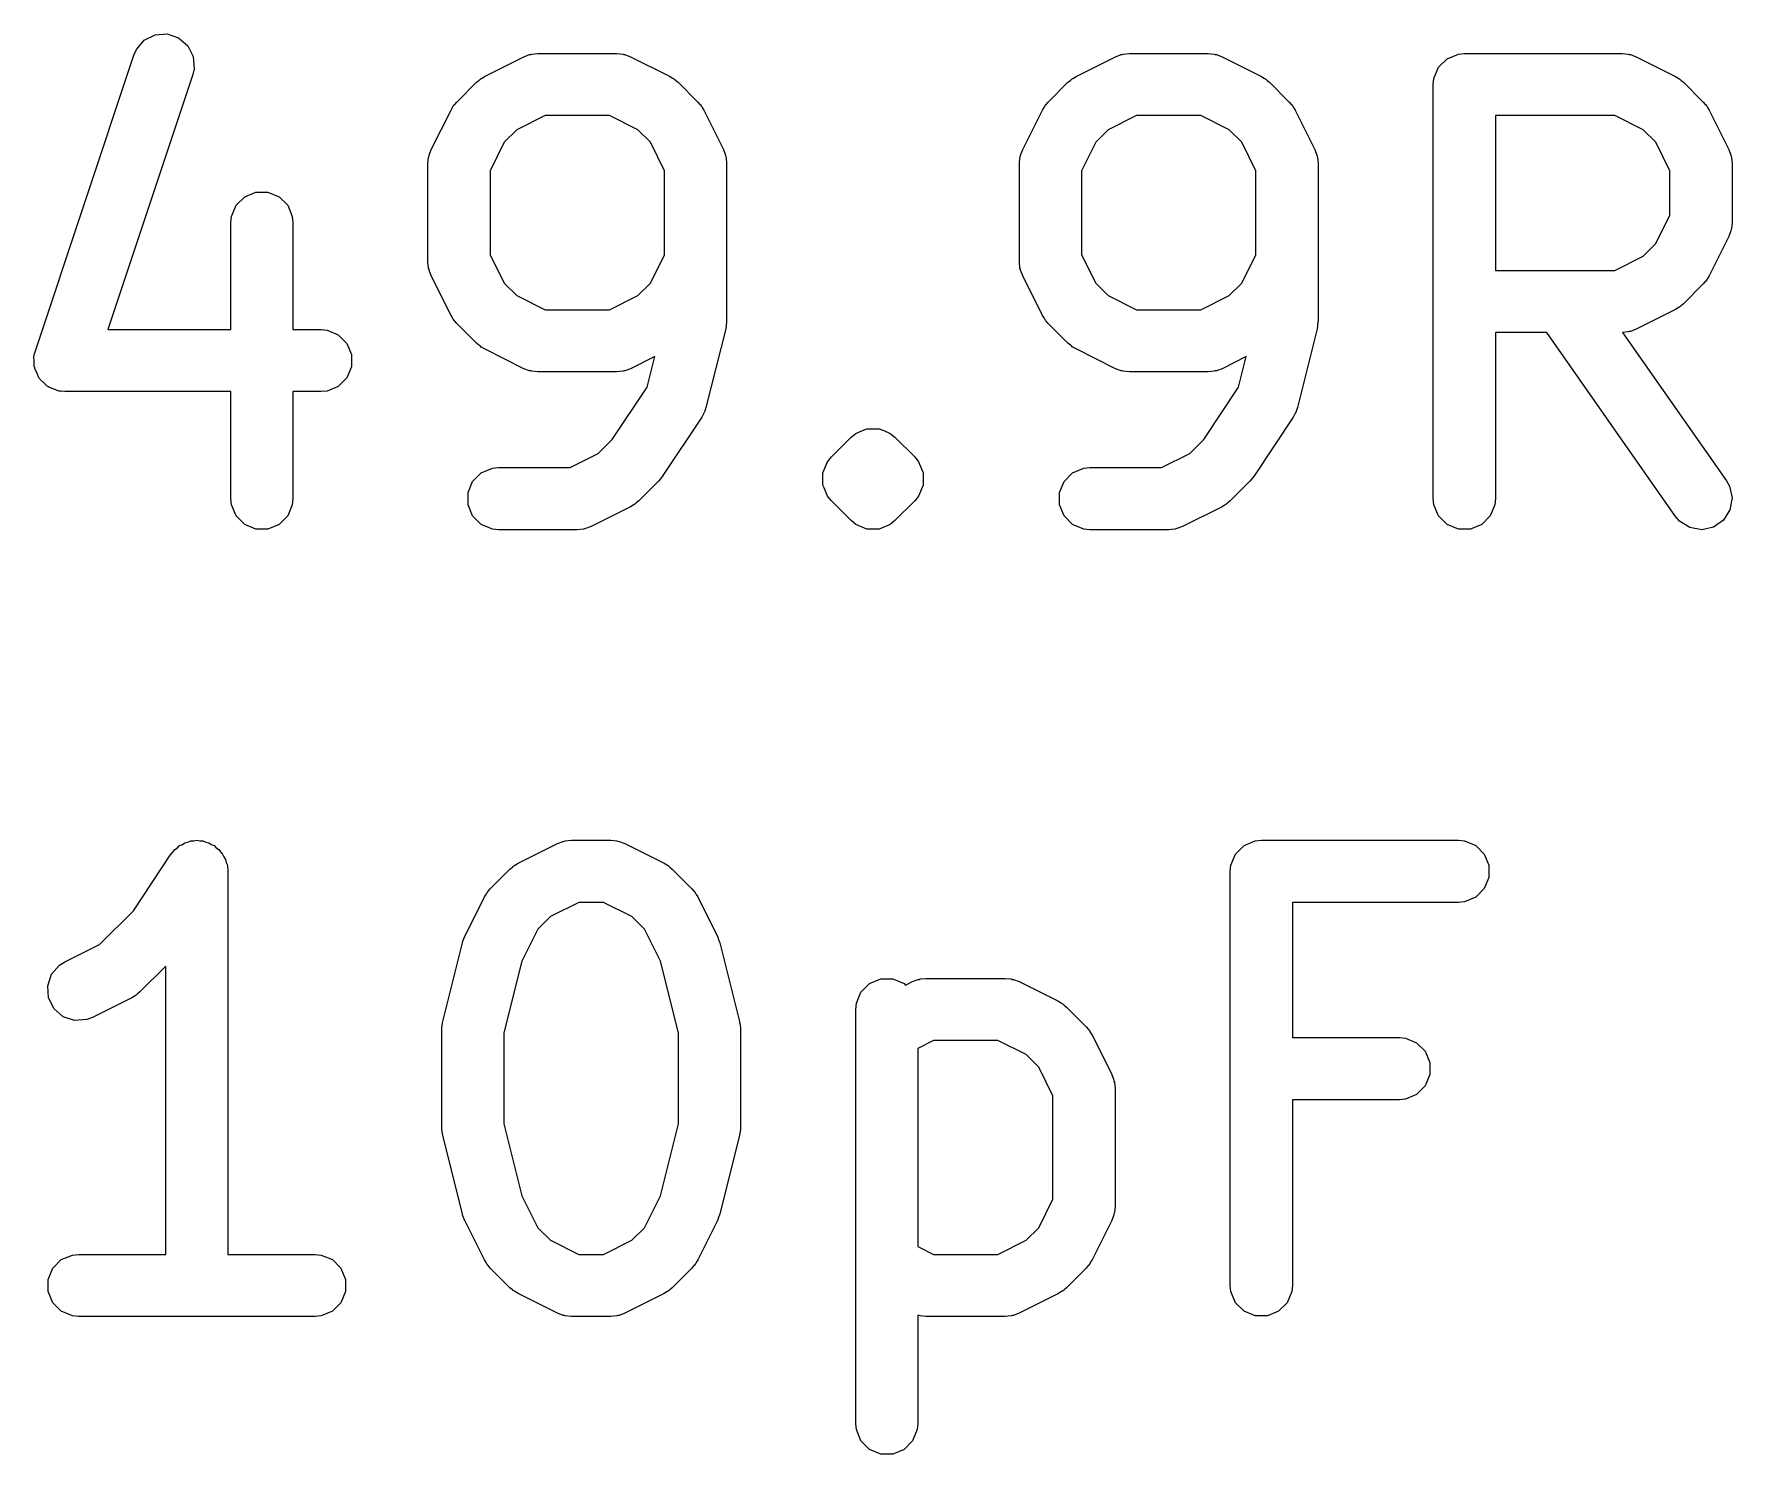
# Model space of a CAD drawing. Extents: x 1.56 to 6.49, y -4.6 to -1.37.
# Drawn here: x 2.7067 to 2.8682, y -3.0851 to -2.9501 of the extents above; entities that cross this region are included whole.
import ezdxf

# ---------------------------------------------------------------- set-up
doc = ezdxf.new("R2010")
doc.units = 0
doc.header["$MEASUREMENT"] = 0
doc.layers.add('BLACK', color=7, linetype='CONTINUOUS')

msp = doc.modelspace()

# ---------------------------------------------------------------- linework, layer by layer
at = {"layer": 'BLACK', "linetype": 'CONTINUOUS'}
for p, q in [((2.71716, -2.95071), (2.71819, -2.95019)), ((2.71819, -2.95019), (2.71934, -2.95011)), ((2.71934, -2.95011), (2.72043, -2.95047)), ((2.71617, -2.95211), (2.71641, -2.95158)), ((2.71641, -2.95158), (2.71716, -2.95071)), ((2.72043, -2.95047), (2.72131, -2.95123)), ((2.72131, -2.95123), (2.72182, -2.95226)), ((2.75402, -2.95202), (2.75459, -2.95196)), ((2.75459, -2.95196), (2.76209, -2.95196)), ((2.76209, -2.95196), (2.76267, -2.95202)), ((2.81026, -2.95202), (2.81084, -2.95196)), ((2.81084, -2.95196), (2.81834, -2.95196)), ((2.81834, -2.95196), (2.81891, -2.95202)), ((2.84213, -2.95202), (2.84271, -2.95196)), ((2.84271, -2.95196), (2.85771, -2.95196)), ((2.85771, -2.95196), (2.85828, -2.95202)), ((2.7068, -2.98023), (2.71617, -2.95211)), ((2.7219, -2.95341), (2.72177, -2.95397)), ((2.72182, -2.95226), (2.7219, -2.95341)), ((2.74952, -2.95415), (2.75327, -2.95227)), ((2.75327, -2.95227), (2.75381, -2.95207)), ((2.75381, -2.95207), (2.75392, -2.95206)), ((2.75392, -2.95206), (2.75402, -2.95202)), ((2.76267, -2.95202), (2.76277, -2.95206)), ((2.76277, -2.95206), (2.76287, -2.95207)), ((2.76287, -2.95207), (2.76341, -2.95227)), ((2.76341, -2.95227), (2.76716, -2.95415)), ((2.80577, -2.95415), (2.80952, -2.95227)), ((2.80952, -2.95227), (2.81006, -2.95207)), ((2.81006, -2.95207), (2.81016, -2.95206)), ((2.81016, -2.95206), (2.81026, -2.95202)), ((2.81891, -2.95202), (2.81901, -2.95206)), ((2.81901, -2.95206), (2.81912, -2.95207)), ((2.81912, -2.95207), (2.81966, -2.95227)), ((2.81966, -2.95227), (2.82341, -2.95415)), ((2.83981, -2.95434), (2.84025, -2.95327)), ((2.84025, -2.95327), (2.84107, -2.95246)), ((2.84107, -2.95246), (2.84213, -2.95202)), ((2.85828, -2.95202), (2.85838, -2.95206)), ((2.85838, -2.95206), (2.85849, -2.95207)), ((2.85849, -2.95207), (2.85903, -2.95227)), ((2.85903, -2.95227), (2.86278, -2.95415)), ((2.72177, -2.95397), (2.7137, -2.97821)), ((2.74688, -2.95658), (2.74876, -2.9547)), ((2.74876, -2.9547), (2.74898, -2.95452)), ((2.74898, -2.95452), (2.74903, -2.95446)), ((2.74903, -2.95446), (2.74912, -2.9544)), ((2.74912, -2.9544), (2.7492, -2.95433)), ((2.7492, -2.95433), (2.74928, -2.9543)), ((2.74928, -2.9543), (2.74952, -2.95415)), ((2.76716, -2.95415), (2.76741, -2.9543)), ((2.76741, -2.9543), (2.76748, -2.95433)), ((2.76748, -2.95433), (2.76756, -2.9544)), ((2.76756, -2.9544), (2.76765, -2.95446)), ((2.76765, -2.95446), (2.7677, -2.95452)), ((2.7677, -2.95452), (2.76793, -2.9547)), ((2.76793, -2.9547), (2.7698, -2.95658)), ((2.80312, -2.95658), (2.805, -2.9547)), ((2.805, -2.9547), (2.80523, -2.95452)), ((2.80523, -2.95452), (2.80528, -2.95446)), ((2.80528, -2.95446), (2.80537, -2.9544)), ((2.80537, -2.9544), (2.80545, -2.95433)), ((2.80545, -2.95433), (2.80552, -2.9543)), ((2.80552, -2.9543), (2.80577, -2.95415)), ((2.82341, -2.95415), (2.82365, -2.9543)), ((2.82365, -2.9543), (2.82373, -2.95433)), ((2.82373, -2.95433), (2.82381, -2.9544)), ((2.82381, -2.9544), (2.8239, -2.95446)), ((2.8239, -2.95446), (2.82395, -2.95452)), ((2.82395, -2.95452), (2.82417, -2.9547)), ((2.82417, -2.9547), (2.82605, -2.95658)), ((2.83975, -2.95491), (2.83981, -2.95434)), ((2.83975, -2.99428), (2.83975, -2.95491)), ((2.86278, -2.95415), (2.86302, -2.9543)), ((2.86302, -2.9543), (2.8631, -2.95433)), ((2.8631, -2.95433), (2.86318, -2.9544)), ((2.86318, -2.9544), (2.86327, -2.95446)), ((2.86327, -2.95446), (2.86332, -2.95452)), ((2.86332, -2.95452), (2.86354, -2.9547)), ((2.86354, -2.9547), (2.86542, -2.95658)), ((2.74664, -2.95685), (2.7467, -2.9568)), ((2.7467, -2.9568), (2.74688, -2.95658)), ((2.7698, -2.95658), (2.76999, -2.9568)), ((2.76999, -2.9568), (2.77005, -2.95685)), ((2.80288, -2.95685), (2.80294, -2.9568)), ((2.80294, -2.9568), (2.80312, -2.95658)), ((2.82605, -2.95658), (2.82623, -2.9568)), ((2.82623, -2.9568), (2.82629, -2.95685)), ((2.86542, -2.95658), (2.8656, -2.9568)), ((2.8656, -2.9568), (2.86566, -2.95685)), ((2.74445, -2.96109), (2.74633, -2.95734)), ((2.74633, -2.95734), (2.74648, -2.9571)), ((2.74648, -2.9571), (2.74651, -2.95702)), ((2.74651, -2.95702), (2.74658, -2.95694)), ((2.74658, -2.95694), (2.74664, -2.95685)), ((2.75529, -2.95787), (2.75259, -2.95922)), ((2.7614, -2.95787), (2.75529, -2.95787)), ((2.76409, -2.95922), (2.7614, -2.95787)), ((2.77005, -2.95685), (2.77011, -2.95694)), ((2.77011, -2.95694), (2.77017, -2.95702)), ((2.77017, -2.95702), (2.7702, -2.9571)), ((2.7702, -2.9571), (2.77036, -2.95734)), ((2.77036, -2.95734), (2.77223, -2.96109)), ((2.8007, -2.96109), (2.80257, -2.95734)), ((2.80257, -2.95734), (2.80273, -2.9571)), ((2.80273, -2.9571), (2.80276, -2.95702)), ((2.80276, -2.95702), (2.80282, -2.95694)), ((2.80282, -2.95694), (2.80288, -2.95685)), ((2.81153, -2.95787), (2.80884, -2.95922)), ((2.81764, -2.95787), (2.81153, -2.95787)), ((2.82034, -2.95922), (2.81764, -2.95787)), ((2.82629, -2.95685), (2.82635, -2.95694)), ((2.82635, -2.95694), (2.82641, -2.95702)), ((2.82641, -2.95702), (2.82644, -2.9571)), ((2.82644, -2.9571), (2.8266, -2.95734)), ((2.8266, -2.95734), (2.82848, -2.96109)), ((2.85701, -2.95787), (2.84566, -2.95787)), ((2.84566, -2.95787), (2.84566, -2.97258)), ((2.85971, -2.95922), (2.85701, -2.95787)), ((2.86566, -2.95685), (2.86572, -2.95694)), ((2.86572, -2.95694), (2.86578, -2.95702)), ((2.86578, -2.95702), (2.86581, -2.9571)), ((2.86581, -2.9571), (2.86597, -2.95734)), ((2.86597, -2.95734), (2.86785, -2.96109)), ((2.75259, -2.95922), (2.7514, -2.96041)), ((2.76529, -2.96041), (2.76409, -2.95922)), ((2.80884, -2.95922), (2.80764, -2.96041)), ((2.82153, -2.96041), (2.82034, -2.95922)), ((2.8609, -2.96041), (2.85971, -2.95922)), ((2.74424, -2.96174), (2.74425, -2.96163)), ((2.74425, -2.96163), (2.74445, -2.96109)), ((2.7514, -2.96041), (2.75005, -2.96311)), ((2.76664, -2.96311), (2.76529, -2.96041)), ((2.77223, -2.96109), (2.77244, -2.96163)), ((2.77244, -2.96163), (2.77245, -2.96174)), ((2.80048, -2.96174), (2.80049, -2.96163)), ((2.80049, -2.96163), (2.8007, -2.96109)), ((2.80764, -2.96041), (2.80629, -2.96311)), ((2.82288, -2.96311), (2.82153, -2.96041)), ((2.82848, -2.96109), (2.82868, -2.96163)), ((2.82868, -2.96163), (2.82869, -2.96174)), ((2.86225, -2.96311), (2.8609, -2.96041)), ((2.86785, -2.96109), (2.86805, -2.96163)), ((2.86805, -2.96163), (2.86806, -2.96174)), ((2.74414, -2.96241), (2.7442, -2.96184)), ((2.74414, -2.97179), (2.74414, -2.96241)), ((2.7442, -2.96184), (2.74424, -2.96174)), ((2.75005, -2.96311), (2.75005, -2.97109)), ((2.76664, -2.97109), (2.76664, -2.96311)), ((2.77245, -2.96174), (2.77249, -2.96184)), ((2.77249, -2.96184), (2.77254, -2.96241)), ((2.77254, -2.96241), (2.77254, -2.97741)), ((2.80038, -2.96241), (2.80044, -2.96184)), ((2.80038, -2.97179), (2.80038, -2.96241)), ((2.80044, -2.96184), (2.80048, -2.96174)), ((2.80629, -2.96311), (2.80629, -2.97109)), ((2.82288, -2.97109), (2.82288, -2.96311)), ((2.82869, -2.96174), (2.82873, -2.96184)), ((2.82873, -2.96184), (2.82879, -2.96241)), ((2.82879, -2.96241), (2.82879, -2.97741)), ((2.86225, -2.96734), (2.86225, -2.96311)), ((2.86806, -2.96174), (2.8681, -2.96184)), ((2.8681, -2.96184), (2.86816, -2.96241)), ((2.86816, -2.96241), (2.86816, -2.96804)), ((2.72545, -2.96746), (2.72589, -2.9664)), ((2.72589, -2.9664), (2.72671, -2.96558)), ((2.72671, -2.96558), (2.72777, -2.96514)), ((2.72777, -2.96514), (2.72892, -2.96514)), ((2.72892, -2.96514), (2.72999, -2.96558)), ((2.72999, -2.96558), (2.7308, -2.9664)), ((2.7308, -2.9664), (2.73124, -2.96746)), ((2.72539, -2.96804), (2.72545, -2.96746)), ((2.72539, -2.97821), (2.72539, -2.96804)), ((2.73124, -2.96746), (2.7313, -2.96804)), ((2.7313, -2.96804), (2.7313, -2.97821)), ((2.8609, -2.97004), (2.86225, -2.96734)), ((2.86816, -2.96804), (2.8681, -2.96861)), ((2.86785, -2.96936), (2.86597, -2.97311)), ((2.86805, -2.96882), (2.86785, -2.96936)), ((2.86806, -2.96871), (2.86805, -2.96882)), ((2.8681, -2.96861), (2.86806, -2.96871)), ((2.75005, -2.97109), (2.7514, -2.97379)), ((2.76529, -2.97379), (2.76664, -2.97109)), ((2.80629, -2.97109), (2.80764, -2.97379)), ((2.82153, -2.97379), (2.82288, -2.97109)), ((2.85701, -2.97258), (2.85971, -2.97124)), ((2.85971, -2.97124), (2.8609, -2.97004)), ((2.7442, -2.97236), (2.74414, -2.97179)), ((2.74424, -2.97246), (2.7442, -2.97236)), ((2.74425, -2.97257), (2.74424, -2.97246)), ((2.74445, -2.97311), (2.74425, -2.97257)), ((2.80044, -2.97236), (2.80038, -2.97179)), ((2.80048, -2.97246), (2.80044, -2.97236)), ((2.80049, -2.97257), (2.80048, -2.97246)), ((2.8007, -2.97311), (2.80049, -2.97257)), ((2.84566, -2.97258), (2.85701, -2.97258)), ((2.74633, -2.97686), (2.74445, -2.97311)), ((2.7514, -2.97379), (2.75259, -2.97498)), ((2.76409, -2.97498), (2.76529, -2.97379)), ((2.80257, -2.97686), (2.8007, -2.97311)), ((2.80764, -2.97379), (2.80884, -2.97498)), ((2.82034, -2.97498), (2.82153, -2.97379)), ((2.86542, -2.97387), (2.86354, -2.97575)), ((2.8656, -2.97365), (2.86542, -2.97387)), ((2.86566, -2.9736), (2.8656, -2.97365)), ((2.86572, -2.97351), (2.86566, -2.9736)), ((2.86578, -2.97343), (2.86572, -2.97351)), ((2.86581, -2.97336), (2.86578, -2.97343)), ((2.86597, -2.97311), (2.86581, -2.97336)), ((2.75259, -2.97498), (2.75529, -2.97633)), ((2.7614, -2.97633), (2.76409, -2.97498)), ((2.80884, -2.97498), (2.81153, -2.97633)), ((2.81764, -2.97633), (2.82034, -2.97498)), ((2.86302, -2.97615), (2.86278, -2.9763)), ((2.8631, -2.97612), (2.86302, -2.97615)), ((2.86318, -2.97605), (2.8631, -2.97612)), ((2.86327, -2.97599), (2.86318, -2.97605)), ((2.86332, -2.97594), (2.86327, -2.97599)), ((2.86354, -2.97575), (2.86332, -2.97594)), ((2.74648, -2.97711), (2.74633, -2.97686)), ((2.74651, -2.97718), (2.74648, -2.97711)), ((2.74658, -2.97726), (2.74651, -2.97718)), ((2.74664, -2.97735), (2.74658, -2.97726)), ((2.7467, -2.9774), (2.74664, -2.97735)), ((2.74688, -2.97762), (2.7467, -2.9774)), ((2.74876, -2.9795), (2.74688, -2.97762)), ((2.75529, -2.97633), (2.7614, -2.97633)), ((2.77251, -2.97777), (2.77249, -2.97799)), ((2.77254, -2.97755), (2.77251, -2.97777)), ((2.77254, -2.97741), (2.77253, -2.97751)), ((2.77253, -2.97751), (2.77254, -2.97755)), ((2.80273, -2.97711), (2.80257, -2.97686)), ((2.80276, -2.97718), (2.80273, -2.97711)), ((2.80282, -2.97726), (2.80276, -2.97718)), ((2.80288, -2.97735), (2.80282, -2.97726)), ((2.80294, -2.9774), (2.80288, -2.97735)), ((2.80312, -2.97762), (2.80294, -2.9774)), ((2.805, -2.9795), (2.80312, -2.97762)), ((2.81153, -2.97633), (2.81764, -2.97633)), ((2.82875, -2.97777), (2.82873, -2.97799)), ((2.82878, -2.97755), (2.82875, -2.97777)), ((2.82879, -2.97741), (2.82878, -2.97751)), ((2.82878, -2.97751), (2.82878, -2.97755)), ((2.86278, -2.9763), (2.85903, -2.97818)), ((2.7137, -2.97821), (2.72539, -2.97821)), ((2.7313, -2.97821), (2.73397, -2.97821)), ((2.73397, -2.97821), (2.73455, -2.97826)), ((2.73455, -2.97826), (2.73561, -2.97871)), ((2.73561, -2.97871), (2.73643, -2.97952)), ((2.77246, -2.97813), (2.77058, -2.98563)), ((2.77247, -2.97803), (2.77246, -2.97813)), ((2.77249, -2.97799), (2.77247, -2.97803)), ((2.8287, -2.97813), (2.82682, -2.98563)), ((2.82871, -2.97803), (2.8287, -2.97813)), ((2.82873, -2.97799), (2.82871, -2.97803)), ((2.85054, -2.97849), (2.84566, -2.97849)), ((2.84566, -2.97849), (2.84566, -2.99428)), ((2.86279, -2.99598), (2.85054, -2.97849)), ((2.85828, -2.97843), (2.85775, -2.97848)), ((2.85775, -2.97848), (2.86762, -2.99259)), ((2.85838, -2.97839), (2.85828, -2.97843)), ((2.85849, -2.97838), (2.85838, -2.97839)), ((2.85903, -2.97818), (2.85849, -2.97838)), ((2.70667, -2.98079), (2.7067, -2.98064)), ((2.7067, -2.98126), (2.70667, -2.98079)), ((2.7067, -2.98058), (2.70673, -2.98051)), ((2.7067, -2.98064), (2.7067, -2.98058)), ((2.70673, -2.98051), (2.7068, -2.98023)), ((2.73643, -2.97952), (2.73687, -2.98058)), ((2.73687, -2.98058), (2.73687, -2.98174)), ((2.74898, -2.97968), (2.74876, -2.9795)), ((2.74903, -2.97974), (2.74898, -2.97968)), ((2.74912, -2.9798), (2.74903, -2.97974)), ((2.7492, -2.97987), (2.74912, -2.9798)), ((2.74928, -2.9799), (2.7492, -2.97987)), ((2.74952, -2.98005), (2.74928, -2.9799)), ((2.75327, -2.98193), (2.74952, -2.98005)), ((2.76571, -2.98078), (2.76341, -2.98193)), ((2.76498, -2.9837), (2.76571, -2.98078)), ((2.80523, -2.97968), (2.805, -2.9795)), ((2.80528, -2.97974), (2.80523, -2.97968)), ((2.80537, -2.9798), (2.80528, -2.97974)), ((2.80545, -2.97987), (2.80537, -2.9798)), ((2.80552, -2.9799), (2.80545, -2.97987)), ((2.80577, -2.98005), (2.80552, -2.9799)), ((2.80952, -2.98193), (2.80577, -2.98005)), ((2.82195, -2.98078), (2.81966, -2.98193)), ((2.82122, -2.9837), (2.82195, -2.98078)), ((2.7067, -2.98174), (2.7067, -2.98126)), ((2.70674, -2.98183), (2.7067, -2.98174)), ((2.70675, -2.98194), (2.70674, -2.98183)), ((2.70696, -2.98236), (2.70675, -2.98194)), ((2.70714, -2.9828), (2.70696, -2.98236)), ((2.73687, -2.98174), (2.73643, -2.9828)), ((2.75381, -2.98213), (2.75327, -2.98193)), ((2.75392, -2.98214), (2.75381, -2.98213)), ((2.75402, -2.98218), (2.75392, -2.98214)), ((2.75459, -2.98224), (2.75402, -2.98218)), ((2.76209, -2.98224), (2.75459, -2.98224)), ((2.76267, -2.98218), (2.76209, -2.98224)), ((2.76277, -2.98214), (2.76267, -2.98218)), ((2.76287, -2.98213), (2.76277, -2.98214)), ((2.76341, -2.98193), (2.76287, -2.98213)), ((2.81006, -2.98213), (2.80952, -2.98193)), ((2.81016, -2.98214), (2.81006, -2.98213)), ((2.81026, -2.98218), (2.81016, -2.98214)), ((2.81084, -2.98224), (2.81026, -2.98218)), ((2.81834, -2.98224), (2.81084, -2.98224)), ((2.81891, -2.98218), (2.81834, -2.98224)), ((2.81901, -2.98214), (2.81891, -2.98218)), ((2.81912, -2.98213), (2.81901, -2.98214)), ((2.81966, -2.98193), (2.81912, -2.98213)), ((2.70722, -2.98288), (2.70714, -2.9828)), ((2.70727, -2.98297), (2.70722, -2.98288)), ((2.70762, -2.98328), (2.70727, -2.98297)), ((2.70796, -2.98362), (2.70762, -2.98328)), ((2.70806, -2.98366), (2.70796, -2.98362)), ((2.70814, -2.98373), (2.70806, -2.98366)), ((2.70859, -2.98388), (2.70814, -2.98373)), ((2.70902, -2.98406), (2.70859, -2.98388)), ((2.70917, -2.98407), (2.70902, -2.98406)), ((2.70923, -2.98409), (2.70917, -2.98407)), ((2.70931, -2.98408), (2.70923, -2.98409)), ((2.7096, -2.98411), (2.70931, -2.98408)), ((2.72539, -2.98411), (2.7096, -2.98411)), ((2.72539, -2.99428), (2.72539, -2.98411)), ((2.73397, -2.98411), (2.7313, -2.98411)), ((2.7313, -2.98411), (2.7313, -2.99428)), ((2.73455, -2.98406), (2.73397, -2.98411)), ((2.73561, -2.98362), (2.73455, -2.98406)), ((2.73643, -2.9828), (2.73561, -2.98362)), ((2.76167, -2.98865), (2.76498, -2.9837)), ((2.81792, -2.98865), (2.82122, -2.9837)), ((2.77058, -2.98563), (2.77046, -2.98597)), ((2.82682, -2.98563), (2.8267, -2.98597)), ((2.77017, -2.98655), (2.76642, -2.99217)), ((2.77034, -2.98623), (2.77017, -2.98655)), ((2.77039, -2.98617), (2.77034, -2.98623)), ((2.77041, -2.9861), (2.77039, -2.98617)), ((2.77045, -2.98604), (2.77041, -2.9861)), ((2.77046, -2.98597), (2.77045, -2.98604)), ((2.82642, -2.98655), (2.82267, -2.99217)), ((2.82659, -2.98623), (2.82642, -2.98655)), ((2.82663, -2.98617), (2.82659, -2.98623)), ((2.82665, -2.9861), (2.82663, -2.98617)), ((2.82669, -2.98604), (2.82665, -2.9861)), ((2.8267, -2.98597), (2.82669, -2.98604)), ((2.76034, -2.98998), (2.76167, -2.98865)), ((2.7825, -2.99032), (2.78438, -2.98845)), ((2.78438, -2.98845), (2.78482, -2.98808)), ((2.78482, -2.98808), (2.78545, -2.98782)), ((2.78482, -2.98808), (2.78482, -2.98808)), ((2.78545, -2.98782), (2.78589, -2.98764)), ((2.78589, -2.98764), (2.78704, -2.98764)), ((2.78704, -2.98764), (2.78704, -2.98764)), ((2.78704, -2.98764), (2.78748, -2.98782)), ((2.78748, -2.98782), (2.7881, -2.98808)), ((2.7881, -2.98808), (2.7881, -2.98808)), ((2.7881, -2.98808), (2.78855, -2.98845)), ((2.78855, -2.98845), (2.79043, -2.99032)), ((2.81659, -2.98998), (2.81792, -2.98865)), ((2.75765, -2.99133), (2.76034, -2.98998)), ((2.78213, -2.99077), (2.7825, -2.99032)), ((2.79043, -2.99032), (2.79079, -2.99077)), ((2.81389, -2.99133), (2.81659, -2.98998)), ((2.74839, -2.99264), (2.7492, -2.99183)), ((2.7492, -2.99183), (2.75027, -2.99139)), ((2.75027, -2.99139), (2.75084, -2.99133)), ((2.75084, -2.99133), (2.75765, -2.99133)), ((2.76642, -2.99218), (2.76624, -2.99239)), ((2.76642, -2.99217), (2.76642, -2.99217)), ((2.76642, -2.99217), (2.76642, -2.99218)), ((2.78169, -2.99183), (2.78213, -2.99077)), ((2.78169, -2.99299), (2.78169, -2.99183)), ((2.79079, -2.99077), (2.79117, -2.99167)), ((2.79117, -2.99167), (2.79123, -2.99183)), ((2.79123, -2.99183), (2.79123, -2.99299)), ((2.80463, -2.99264), (2.80545, -2.99183)), ((2.80545, -2.99183), (2.80651, -2.99139)), ((2.80651, -2.99139), (2.80709, -2.99133)), ((2.80709, -2.99133), (2.81389, -2.99133)), ((2.82267, -2.99218), (2.82249, -2.99239)), ((2.82267, -2.99217), (2.82267, -2.99217)), ((2.82267, -2.99217), (2.82267, -2.99218)), ((2.74795, -2.99371), (2.74839, -2.99264)), ((2.74795, -2.99486), (2.74795, -2.99371)), ((2.76605, -2.99262), (2.76418, -2.9945)), ((2.76606, -2.99262), (2.76605, -2.99262)), ((2.76624, -2.99239), (2.76606, -2.99262)), ((2.76606, -2.99262), (2.76606, -2.99262)), ((2.78181, -2.99326), (2.78169, -2.99299)), ((2.78213, -2.99405), (2.78181, -2.99326)), ((2.79123, -2.99299), (2.79079, -2.99405)), ((2.80419, -2.99371), (2.80463, -2.99264)), ((2.80419, -2.99486), (2.80419, -2.99371)), ((2.8223, -2.99262), (2.82042, -2.9945)), ((2.82249, -2.99239), (2.8223, -2.99262)), ((2.8223, -2.99262), (2.8223, -2.99262)), ((2.8223, -2.99262), (2.8223, -2.99262)), ((2.86762, -2.99259), (2.86791, -2.9931)), ((2.86791, -2.9931), (2.86816, -2.99422)), ((2.72545, -2.99486), (2.72539, -2.99428)), ((2.72589, -2.99592), (2.72545, -2.99486)), ((2.73124, -2.99486), (2.7308, -2.99592)), ((2.7313, -2.99428), (2.73124, -2.99486)), ((2.74839, -2.99592), (2.74795, -2.99486)), ((2.76341, -2.99505), (2.75966, -2.99693)), ((2.76366, -2.99489), (2.76341, -2.99505)), ((2.76373, -2.99486), (2.76366, -2.99489)), ((2.76381, -2.9948), (2.76373, -2.99486)), ((2.7639, -2.99474), (2.76381, -2.9948)), ((2.76395, -2.99468), (2.7639, -2.99474)), ((2.76418, -2.9945), (2.76395, -2.99468)), ((2.7825, -2.9945), (2.78213, -2.99405)), ((2.78438, -2.99637), (2.7825, -2.9945)), ((2.79043, -2.9945), (2.78855, -2.99637)), ((2.79079, -2.99405), (2.79043, -2.9945)), ((2.80463, -2.99592), (2.80419, -2.99486)), ((2.81966, -2.99505), (2.81591, -2.99693)), ((2.8199, -2.99489), (2.81966, -2.99505)), ((2.81998, -2.99486), (2.8199, -2.99489)), ((2.82006, -2.9948), (2.81998, -2.99486)), ((2.82015, -2.99474), (2.82006, -2.9948)), ((2.8202, -2.99468), (2.82015, -2.99474)), ((2.82042, -2.9945), (2.8202, -2.99468)), ((2.83981, -2.99486), (2.83975, -2.99428)), ((2.84025, -2.99592), (2.83981, -2.99486)), ((2.8456, -2.99486), (2.84516, -2.99592)), ((2.84566, -2.99428), (2.8456, -2.99486)), ((2.86796, -2.99535), (2.86734, -2.99633)), ((2.86816, -2.99422), (2.86796, -2.99535)), ((2.72671, -2.99674), (2.72589, -2.99592)), ((2.72777, -2.99718), (2.72671, -2.99674)), ((2.72892, -2.99718), (2.72777, -2.99718)), ((2.72999, -2.99674), (2.72892, -2.99718)), ((2.7308, -2.99592), (2.72999, -2.99674)), ((2.7492, -2.99674), (2.74839, -2.99592)), ((2.75027, -2.99718), (2.7492, -2.99674)), ((2.75084, -2.99724), (2.75027, -2.99718)), ((2.75892, -2.99718), (2.75834, -2.99724)), ((2.75902, -2.99714), (2.75892, -2.99718)), ((2.75912, -2.99713), (2.75902, -2.99714)), ((2.75966, -2.99693), (2.75912, -2.99713)), ((2.78482, -2.99674), (2.78438, -2.99637)), ((2.78589, -2.99718), (2.78482, -2.99674)), ((2.78704, -2.99718), (2.78589, -2.99718)), ((2.78589, -2.99718), (2.78589, -2.99718)), ((2.7881, -2.99674), (2.78704, -2.99718)), ((2.78704, -2.99718), (2.78704, -2.99718)), ((2.78855, -2.99637), (2.7881, -2.99674)), ((2.80545, -2.99674), (2.80463, -2.99592)), ((2.80651, -2.99718), (2.80545, -2.99674)), ((2.80709, -2.99724), (2.80651, -2.99718)), ((2.81516, -2.99718), (2.81459, -2.99724)), ((2.81526, -2.99714), (2.81516, -2.99718)), ((2.81537, -2.99713), (2.81526, -2.99714)), ((2.81591, -2.99693), (2.81537, -2.99713)), ((2.84107, -2.99674), (2.84025, -2.99592)), ((2.84213, -2.99718), (2.84107, -2.99674)), ((2.84328, -2.99718), (2.84213, -2.99718)), ((2.84435, -2.99674), (2.84328, -2.99718)), ((2.84516, -2.99592), (2.84435, -2.99674)), ((2.86316, -2.99642), (2.86279, -2.99598)), ((2.86413, -2.99704), (2.86316, -2.99642)), ((2.86527, -2.99724), (2.86413, -2.99704)), ((2.86639, -2.99699), (2.86527, -2.99724)), ((2.86734, -2.99633), (2.86639, -2.99699)), ((2.75834, -2.99724), (2.75084, -2.99724)), ((2.81459, -2.99724), (2.80709, -2.99724)), ((2.71971, -3.02807), (2.72007, -3.02763)), ((2.72007, -3.02763), (2.72031, -3.02747)), ((2.72031, -3.02747), (2.72052, -3.02726)), ((2.72052, -3.02726), (2.72079, -3.02715)), ((2.72079, -3.02715), (2.72103, -3.02699)), ((2.72103, -3.02699), (2.72131, -3.02693)), ((2.72131, -3.02693), (2.72158, -3.02682)), ((2.72158, -3.02682), (2.72187, -3.02682)), ((2.72187, -3.02682), (2.72216, -3.02676)), ((2.72216, -3.02676), (2.72244, -3.02682)), ((2.72244, -3.02682), (2.72274, -3.02682)), ((2.72274, -3.02682), (2.723, -3.02693)), ((2.723, -3.02693), (2.72329, -3.02699)), ((2.72329, -3.02699), (2.72353, -3.02715)), ((2.72353, -3.02715), (2.7238, -3.02726)), ((2.7238, -3.02726), (2.724, -3.02747)), ((2.724, -3.02747), (2.72425, -3.02763)), ((2.72425, -3.02763), (2.72441, -3.02787)), ((2.72441, -3.02787), (2.72461, -3.02808)), ((2.75271, -3.02895), (2.75646, -3.02708)), ((2.75646, -3.02708), (2.757, -3.02687)), ((2.757, -3.02687), (2.75711, -3.02686)), ((2.75711, -3.02686), (2.7572, -3.02682)), ((2.7572, -3.02682), (2.75778, -3.02676)), ((2.75778, -3.02676), (2.76153, -3.02676)), ((2.76153, -3.02676), (2.76211, -3.02682)), ((2.76211, -3.02682), (2.7622, -3.02686)), ((2.7622, -3.02686), (2.76231, -3.02687)), ((2.76231, -3.02687), (2.76285, -3.02708)), ((2.76285, -3.02708), (2.7666, -3.02895)), ((2.82094, -3.02808), (2.82176, -3.02726)), ((2.82176, -3.02726), (2.82282, -3.02682)), ((2.82282, -3.02682), (2.8234, -3.02676)), ((2.8234, -3.02676), (2.84214, -3.02676)), ((2.84214, -3.02676), (2.84272, -3.02682)), ((2.84272, -3.02682), (2.84379, -3.02726)), ((2.84379, -3.02726), (2.8446, -3.02808)), ((2.71612, -3.03346), (2.7197, -3.02808)), ((2.7197, -3.02808), (2.71971, -3.02807)), ((2.7197, -3.02808), (2.7197, -3.02808)), ((2.7197, -3.02808), (2.7197, -3.02808)), ((2.72461, -3.02808), (2.72473, -3.02834)), ((2.72473, -3.02834), (2.72489, -3.02858)), ((2.72489, -3.02858), (2.72494, -3.02887)), ((2.72494, -3.02887), (2.72506, -3.02914)), ((2.72506, -3.02914), (2.72511, -3.02971)), ((2.75007, -3.03138), (2.75194, -3.0295)), ((2.75194, -3.0295), (2.75217, -3.02932)), ((2.75217, -3.02932), (2.75222, -3.02926)), ((2.75222, -3.02926), (2.75231, -3.0292)), ((2.75231, -3.0292), (2.75239, -3.02914)), ((2.75239, -3.02914), (2.75246, -3.02911)), ((2.75246, -3.02911), (2.75271, -3.02895)), ((2.7666, -3.02895), (2.76685, -3.02911)), ((2.76685, -3.02911), (2.76692, -3.02914)), ((2.76692, -3.02914), (2.767, -3.0292)), ((2.767, -3.0292), (2.76709, -3.02926)), ((2.76709, -3.02926), (2.76714, -3.02932)), ((2.76714, -3.02932), (2.76737, -3.0295)), ((2.76737, -3.0295), (2.76924, -3.03138)), ((2.82044, -3.02972), (2.8205, -3.02914)), ((2.8205, -3.02914), (2.82094, -3.02808)), ((2.8446, -3.02808), (2.84504, -3.02914)), ((2.84504, -3.02914), (2.84504, -3.03029)), ((2.72511, -3.02971), (2.72511, -3.02971)), ((2.72511, -3.02971), (2.72511, -3.02972)), ((2.72511, -3.02972), (2.72511, -3.02972)), ((2.72511, -3.02972), (2.72511, -3.06613)), ((2.82044, -3.06909), (2.82044, -3.02972)), ((2.84504, -3.03029), (2.8446, -3.03136)), ((2.74764, -3.0359), (2.74951, -3.03215)), ((2.74951, -3.03215), (2.74967, -3.0319)), ((2.74967, -3.0319), (2.7497, -3.03183)), ((2.7497, -3.03183), (2.74977, -3.03175)), ((2.74977, -3.03175), (2.74982, -3.03166)), ((2.74982, -3.03166), (2.74988, -3.03161)), ((2.74988, -3.03161), (2.75007, -3.03138)), ((2.75848, -3.03267), (2.75578, -3.03402)), ((2.76083, -3.03267), (2.75848, -3.03267)), ((2.76353, -3.03402), (2.76083, -3.03267)), ((2.76924, -3.03138), (2.76943, -3.03161)), ((2.76943, -3.03161), (2.76949, -3.03166)), ((2.76949, -3.03166), (2.76954, -3.03175)), ((2.76954, -3.03175), (2.76961, -3.03183)), ((2.76961, -3.03183), (2.76964, -3.0319)), ((2.76964, -3.0319), (2.7698, -3.03215)), ((2.7698, -3.03215), (2.77167, -3.0359)), ((2.84214, -3.03267), (2.82635, -3.03267)), ((2.82635, -3.03267), (2.82635, -3.04551)), ((2.84272, -3.03261), (2.84214, -3.03267)), ((2.84379, -3.03217), (2.84272, -3.03261)), ((2.8446, -3.03136), (2.84379, -3.03217)), ((2.71291, -3.03666), (2.71612, -3.03346)), ((2.75578, -3.03402), (2.75458, -3.03522)), ((2.76473, -3.03522), (2.76353, -3.03402)), ((2.74752, -3.0362), (2.74761, -3.03596)), ((2.74761, -3.03596), (2.74762, -3.03594)), ((2.74762, -3.03594), (2.74764, -3.0359)), ((2.75458, -3.03522), (2.75307, -3.03825)), ((2.76624, -3.03825), (2.76473, -3.03522)), ((2.77167, -3.0359), (2.77169, -3.03594)), ((2.77169, -3.03594), (2.7717, -3.03596)), ((2.7717, -3.03596), (2.77178, -3.0362)), ((2.70959, -3.03832), (2.71291, -3.03666)), ((2.74554, -3.044), (2.74742, -3.0365)), ((2.74742, -3.0365), (2.74743, -3.03646)), ((2.74743, -3.03644), (2.74752, -3.0362)), ((2.74743, -3.03646), (2.74743, -3.03644)), ((2.77178, -3.0362), (2.77188, -3.03644)), ((2.77188, -3.03644), (2.77188, -3.03646)), ((2.77188, -3.03646), (2.77189, -3.0365)), ((2.77189, -3.0365), (2.77377, -3.044)), ((2.70835, -3.0395), (2.7091, -3.03863)), ((2.7091, -3.03863), (2.70959, -3.03832)), ((2.71921, -3.03872), (2.71675, -3.04118)), ((2.71921, -3.06613), (2.71921, -3.03872)), ((2.75307, -3.03825), (2.75136, -3.04508)), ((2.76795, -3.04508), (2.76624, -3.03825)), ((2.70798, -3.0406), (2.70835, -3.0395)), ((2.70806, -3.04175), (2.70798, -3.0406)), ((2.78532, -3.0412), (2.78614, -3.04039)), ((2.78614, -3.04039), (2.7872, -3.03994)), ((2.7872, -3.03994), (2.78835, -3.03994)), ((2.78835, -3.03994), (2.78942, -3.04039)), ((2.78942, -3.04039), (2.78956, -3.04052)), ((2.78956, -3.04052), (2.79021, -3.0402)), ((2.79021, -3.0402), (2.79075, -3.03999)), ((2.79075, -3.03999), (2.79085, -3.03999)), ((2.79085, -3.03999), (2.79095, -3.03994)), ((2.79095, -3.03994), (2.79153, -3.03989)), ((2.79153, -3.03989), (2.79903, -3.03989)), ((2.79903, -3.03989), (2.7996, -3.03994)), ((2.7996, -3.03994), (2.7997, -3.03999)), ((2.7997, -3.03999), (2.79981, -3.03999)), ((2.79981, -3.03999), (2.80035, -3.0402)), ((2.80035, -3.0402), (2.8041, -3.04207)), ((2.70858, -3.04278), (2.70806, -3.04175)), ((2.71598, -3.04173), (2.71223, -3.04361)), ((2.71623, -3.04158), (2.71598, -3.04173)), ((2.7163, -3.04155), (2.71623, -3.04158)), ((2.71638, -3.04148), (2.7163, -3.04155)), ((2.71647, -3.04142), (2.71638, -3.04148)), ((2.71652, -3.04136), (2.71647, -3.04142)), ((2.71675, -3.04118), (2.71652, -3.04136)), ((2.78482, -3.04284), (2.78488, -3.04226)), ((2.78488, -3.04226), (2.78532, -3.0412)), ((2.8041, -3.04207), (2.80434, -3.04223)), ((2.80434, -3.04223), (2.80442, -3.04226)), ((2.80442, -3.04226), (2.8045, -3.04233)), ((2.8045, -3.04233), (2.80459, -3.04238)), ((2.80459, -3.04238), (2.80464, -3.04244)), ((2.70945, -3.04353), (2.70858, -3.04278)), ((2.71054, -3.0439), (2.70945, -3.04353)), ((2.71169, -3.04381), (2.71054, -3.0439)), ((2.71223, -3.04361), (2.71169, -3.04381)), ((2.74553, -3.0441), (2.74554, -3.044)), ((2.77377, -3.044), (2.77378, -3.0441)), ((2.78482, -3.08221), (2.78482, -3.04284)), ((2.80464, -3.04244), (2.80486, -3.04263)), ((2.80486, -3.04263), (2.80674, -3.0445)), ((2.74545, -3.04472), (2.74546, -3.04461)), ((2.74545, -3.05409), (2.74545, -3.04472)), ((2.74546, -3.04457), (2.74549, -3.04436)), ((2.74546, -3.04461), (2.74546, -3.04457)), ((2.74549, -3.04436), (2.74551, -3.04414)), ((2.74551, -3.04414), (2.74553, -3.0441)), ((2.75136, -3.04508), (2.75136, -3.05373)), ((2.76795, -3.05373), (2.76795, -3.04508)), ((2.77378, -3.0441), (2.7738, -3.04414)), ((2.7738, -3.04414), (2.77382, -3.04436)), ((2.77382, -3.04436), (2.77385, -3.04457)), ((2.77385, -3.04457), (2.77385, -3.04461)), ((2.77385, -3.04461), (2.77386, -3.04472)), ((2.77386, -3.04472), (2.77386, -3.05409)), ((2.80674, -3.0445), (2.80692, -3.04473)), ((2.80692, -3.04473), (2.80698, -3.04478)), ((2.80698, -3.04478), (2.80704, -3.04487)), ((2.80704, -3.04487), (2.8071, -3.04495)), ((2.8071, -3.04495), (2.80713, -3.04502)), ((2.80713, -3.04502), (2.80729, -3.04527)), ((2.80729, -3.04527), (2.80917, -3.04902)), ((2.82635, -3.04551), (2.83652, -3.04551)), ((2.83652, -3.04551), (2.8371, -3.04557)), ((2.8371, -3.04557), (2.83816, -3.04601)), ((2.79222, -3.04579), (2.79073, -3.04654)), ((2.79073, -3.04654), (2.79073, -3.06539)), ((2.79833, -3.04579), (2.79222, -3.04579)), ((2.80103, -3.04714), (2.79833, -3.04579)), ((2.80222, -3.04834), (2.80103, -3.04714)), ((2.83816, -3.04601), (2.83898, -3.04682)), ((2.83898, -3.04682), (2.83942, -3.04789)), ((2.80357, -3.05104), (2.80222, -3.04834)), ((2.83942, -3.04789), (2.83942, -3.04904)), ((2.80917, -3.04902), (2.80937, -3.04956)), ((2.80937, -3.04956), (2.80938, -3.04967)), ((2.80938, -3.04967), (2.80942, -3.04976)), ((2.80942, -3.04976), (2.80948, -3.05034)), ((2.80948, -3.05034), (2.80948, -3.06159)), ((2.83898, -3.05011), (2.83816, -3.05092)), ((2.83942, -3.04904), (2.83898, -3.05011)), ((2.80357, -3.06089), (2.80357, -3.05104)), ((2.83652, -3.05142), (2.82635, -3.05142)), ((2.82635, -3.05142), (2.82635, -3.06909)), ((2.8371, -3.05136), (2.83652, -3.05142)), ((2.83816, -3.05092), (2.8371, -3.05136)), ((2.75136, -3.05373), (2.75307, -3.06056)), ((2.76624, -3.06056), (2.76795, -3.05373)), ((2.74546, -3.05419), (2.74545, -3.05409)), ((2.74546, -3.05423), (2.74546, -3.05419)), ((2.74549, -3.05445), (2.74546, -3.05423)), ((2.74551, -3.05467), (2.74549, -3.05445)), ((2.74553, -3.05471), (2.74551, -3.05467)), ((2.74554, -3.05481), (2.74553, -3.05471)), ((2.74742, -3.0623), (2.74554, -3.05481)), ((2.77377, -3.05481), (2.77189, -3.0623)), ((2.77378, -3.05471), (2.77377, -3.05481)), ((2.7738, -3.05467), (2.77378, -3.05471)), ((2.77382, -3.05445), (2.7738, -3.05467)), ((2.77385, -3.05423), (2.77382, -3.05445)), ((2.77386, -3.05409), (2.77385, -3.05419)), ((2.77385, -3.05419), (2.77385, -3.05423)), ((2.75307, -3.06056), (2.75458, -3.06359)), ((2.76473, -3.06359), (2.76624, -3.06056)), ((2.80222, -3.06359), (2.80357, -3.06089)), ((2.80948, -3.06159), (2.80942, -3.06216)), ((2.74743, -3.06235), (2.74742, -3.0623)), ((2.74743, -3.06237), (2.74743, -3.06235)), ((2.74752, -3.06261), (2.74743, -3.06237)), ((2.74761, -3.06285), (2.74752, -3.06261)), ((2.74762, -3.06287), (2.74761, -3.06285)), ((2.74764, -3.06291), (2.74762, -3.06287)), ((2.74951, -3.06666), (2.74764, -3.06291)), ((2.77167, -3.06291), (2.7698, -3.06666)), ((2.77169, -3.06287), (2.77167, -3.06291)), ((2.7717, -3.06285), (2.77169, -3.06287)), ((2.77178, -3.06261), (2.7717, -3.06285)), ((2.77188, -3.06237), (2.77178, -3.06261)), ((2.77189, -3.0623), (2.77188, -3.06235)), ((2.77188, -3.06235), (2.77188, -3.06237)), ((2.80917, -3.06291), (2.80729, -3.06666)), ((2.80937, -3.06237), (2.80917, -3.06291)), ((2.80938, -3.06226), (2.80937, -3.06237)), ((2.80942, -3.06216), (2.80938, -3.06226)), ((2.75458, -3.06359), (2.75578, -3.06479)), ((2.75578, -3.06479), (2.75848, -3.06613)), ((2.76083, -3.06613), (2.76353, -3.06479)), ((2.76353, -3.06479), (2.76473, -3.06359)), ((2.79833, -3.06613), (2.80103, -3.06479)), ((2.80103, -3.06479), (2.80222, -3.06359)), ((2.70846, -3.06745), (2.70927, -3.06663)), ((2.70927, -3.06663), (2.71034, -3.06619)), ((2.71034, -3.06619), (2.71091, -3.06613)), ((2.71091, -3.06613), (2.71921, -3.06613)), ((2.72511, -3.06613), (2.73341, -3.06613)), ((2.73341, -3.06613), (2.73398, -3.06619)), ((2.73398, -3.06619), (2.73505, -3.06663)), ((2.73505, -3.06663), (2.73586, -3.06745)), ((2.75848, -3.06613), (2.76083, -3.06613)), ((2.79073, -3.06539), (2.79222, -3.06613)), ((2.79222, -3.06613), (2.79833, -3.06613)), ((2.70802, -3.06851), (2.70846, -3.06745)), ((2.73586, -3.06745), (2.7363, -3.06851)), ((2.74967, -3.06691), (2.74951, -3.06666)), ((2.7497, -3.06698), (2.74967, -3.06691)), ((2.74977, -3.06706), (2.7497, -3.06698)), ((2.74982, -3.06715), (2.74977, -3.06706)), ((2.74988, -3.0672), (2.74982, -3.06715)), ((2.75007, -3.06743), (2.74988, -3.0672)), ((2.75194, -3.0693), (2.75007, -3.06743)), ((2.76924, -3.06743), (2.76737, -3.0693)), ((2.76943, -3.0672), (2.76924, -3.06743)), ((2.76949, -3.06715), (2.76943, -3.0672)), ((2.76954, -3.06706), (2.76949, -3.06715)), ((2.76961, -3.06698), (2.76954, -3.06706)), ((2.76964, -3.06691), (2.76961, -3.06698)), ((2.7698, -3.06666), (2.76964, -3.06691)), ((2.80674, -3.06743), (2.80486, -3.0693)), ((2.80692, -3.0672), (2.80674, -3.06743)), ((2.80698, -3.06715), (2.80692, -3.0672)), ((2.80704, -3.06706), (2.80698, -3.06715)), ((2.8071, -3.06698), (2.80704, -3.06706)), ((2.80713, -3.06691), (2.8071, -3.06698)), ((2.80729, -3.06666), (2.80713, -3.06691)), ((2.70802, -3.06966), (2.70802, -3.06851)), ((2.70846, -3.07073), (2.70802, -3.06966)), ((2.7363, -3.06966), (2.73586, -3.07073)), ((2.7363, -3.06851), (2.7363, -3.06966)), ((2.75217, -3.06949), (2.75194, -3.0693)), ((2.75222, -3.06955), (2.75217, -3.06949)), ((2.75231, -3.0696), (2.75222, -3.06955)), ((2.75239, -3.06967), (2.75231, -3.0696)), ((2.75246, -3.0697), (2.75239, -3.06967)), ((2.75271, -3.06985), (2.75246, -3.0697)), ((2.75646, -3.07173), (2.75271, -3.06985)), ((2.7666, -3.06985), (2.76285, -3.07173)), ((2.76685, -3.0697), (2.7666, -3.06985)), ((2.76692, -3.06967), (2.76685, -3.0697)), ((2.767, -3.0696), (2.76692, -3.06967)), ((2.76709, -3.06955), (2.767, -3.0696)), ((2.76714, -3.06949), (2.76709, -3.06955)), ((2.76737, -3.0693), (2.76714, -3.06949)), ((2.8041, -3.06985), (2.80035, -3.07173)), ((2.80434, -3.0697), (2.8041, -3.06985)), ((2.80442, -3.06967), (2.80434, -3.0697)), ((2.8045, -3.0696), (2.80442, -3.06967)), ((2.80459, -3.06955), (2.8045, -3.0696)), ((2.80464, -3.06949), (2.80459, -3.06955)), ((2.80486, -3.0693), (2.80464, -3.06949)), ((2.8205, -3.06966), (2.82044, -3.06909)), ((2.82094, -3.07073), (2.8205, -3.06966)), ((2.82629, -3.06966), (2.82585, -3.07073)), ((2.82635, -3.06909), (2.82629, -3.06966)), ((2.70927, -3.07154), (2.70846, -3.07073)), ((2.73586, -3.07073), (2.73505, -3.07154)), ((2.82176, -3.07154), (2.82094, -3.07073)), ((2.82585, -3.07073), (2.82504, -3.07154)), ((2.71034, -3.07198), (2.70927, -3.07154)), ((2.71091, -3.07204), (2.71034, -3.07198)), ((2.73341, -3.07204), (2.71091, -3.07204)), ((2.73398, -3.07198), (2.73341, -3.07204)), ((2.73505, -3.07154), (2.73398, -3.07198)), ((2.757, -3.07194), (2.75646, -3.07173)), ((2.75711, -3.07194), (2.757, -3.07194)), ((2.7572, -3.07198), (2.75711, -3.07194)), ((2.75778, -3.07204), (2.7572, -3.07198)), ((2.76153, -3.07204), (2.75778, -3.07204)), ((2.76211, -3.07198), (2.76153, -3.07204)), ((2.7622, -3.07194), (2.76211, -3.07198)), ((2.76231, -3.07194), (2.7622, -3.07194)), ((2.76285, -3.07173), (2.76231, -3.07194)), ((2.79075, -3.07194), (2.79073, -3.07193)), ((2.79073, -3.07193), (2.79073, -3.08221)), ((2.79085, -3.07194), (2.79075, -3.07194)), ((2.79095, -3.07198), (2.79085, -3.07194)), ((2.79153, -3.07204), (2.79095, -3.07198)), ((2.79903, -3.07204), (2.79153, -3.07204)), ((2.7996, -3.07198), (2.79903, -3.07204)), ((2.7997, -3.07194), (2.7996, -3.07198)), ((2.79981, -3.07194), (2.7997, -3.07194)), ((2.80035, -3.07173), (2.79981, -3.07194)), ((2.82282, -3.07198), (2.82176, -3.07154)), ((2.82397, -3.07198), (2.82282, -3.07198)), ((2.82504, -3.07154), (2.82397, -3.07198)), ((2.78488, -3.08279), (2.78482, -3.08221)), ((2.78532, -3.08385), (2.78488, -3.08279)), ((2.79067, -3.08279), (2.79023, -3.08385)), ((2.79073, -3.08221), (2.79067, -3.08279)), ((2.78614, -3.08467), (2.78532, -3.08385)), ((2.79023, -3.08385), (2.78942, -3.08467)), ((2.7872, -3.08511), (2.78614, -3.08467)), ((2.78835, -3.08511), (2.7872, -3.08511)), ((2.78942, -3.08467), (2.78835, -3.08511))]:
    msp.add_line(p, q, dxfattribs=at)

doc.saveas('drawing.dxf')
